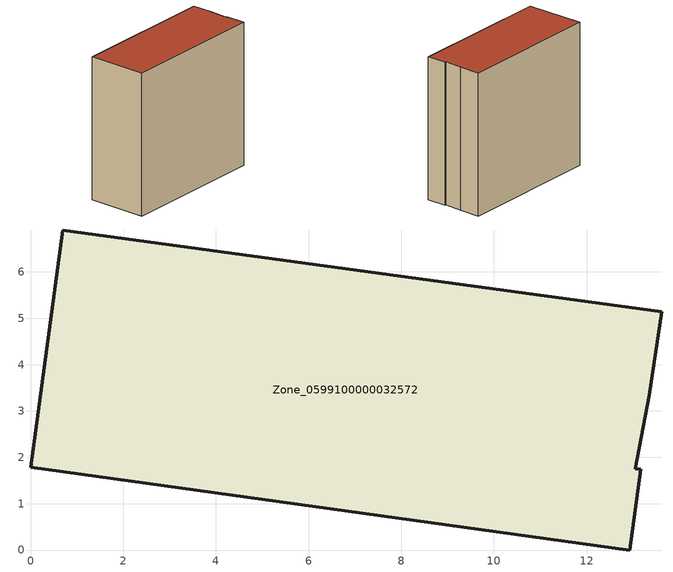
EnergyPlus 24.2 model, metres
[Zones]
Zone_0599100000032572
 floor ground (C_G): 0,1.79 0.69,6.91 13.63,5.14 13.36,3.34 13.05,1.76 13.17,1.74 12.93,0 z0
 wall outside (C_F): 0.69,6.91 0,1.79 12.93,0 13.17,1.74 13.05,1.76 13.36,3.34 13.63,5.14 0.69,6.91 z0:12.57
 roof outside (C_R): 13.36,3.34 13.63,5.14 0.69,6.91 0,1.79 12.93,0 13.17,1.74 13.05,1.76 z12.57
[BUILDING]
Pand.0599100000032572: North Axis=0; Terrain=City; Loads Convergence Tolerance Value=0.04; Temperature Convergence Tolerance Value=0.4; Solar Distribution=FullExterior; Maximum Number of Warmup Days=25; Minimum Number of Warmup Days=1
[Site:Location]
Rotterdam.The.Hague.AP_ZH_NLD Design_Conditions: Latitude=51.96; Longitude=4.45; Time Zone=1; Elevation=-4.5
[SITE:GROUNDTEMPERATURE:BUILDINGSURFACE]
18, 18, 18, 18, 18, 18, 18, 18, 18, 18, 18, 18
[MATERIAL] Thermal Absorptance=0.9; Solar Absorptance=0.7; Visible Absorptance=0.7
Name | Roughness | Thickness | Conductivity | Density | Specific Heat
G.TI.1946 | MediumSmooth | 0.15 | 1 | 540 | 1210
F.TI.1946 | Rough | 0.3 | 0.857143 | 1920 | 840
R.TI.1946 | MediumRough | 0.2 | 0.1 | 1500 | 1000
[CONSTRUCTION]
C_G: G.TI.1946
C_F: F.TI.1946
C_R: R.TI.1946
[ZONE]
Zone_0599100000032572: Type=1; Multiplier=1; Ceiling Height=Autocalculate; Volume=Autocalculate; Floor Area=autocalculate; Part of Total Floor Area=Yes
[ZONEINFILTRATION:DESIGNFLOWRATE]
Infil_Zone_0599100000032572: Zone or ZoneList or Space or SpaceList=Zone_0599100000032572; Schedule=AlwaysOn; Design Flow Rate Calculation Method=Flow/Area; Flow Rate per Floor Area=0.003; Constant Term Coefficient=1; Temperature Term Coefficient=0; Velocity Term Coefficient=0; Velocity Squared Term Coefficient=0
[HVACTEMPLATE:ZONE:IDEALLOADSAIRSYSTEM]
Zone_0599100000032572: Maximum Heating Supply Air Temperature=50; Minimum Cooling Supply Air Temperature=13; Maximum Heating Supply Air Humidity Ratio=0.0156; Minimum Cooling Supply Air Humidity Ratio=0.0077; Heating Limit=NoLimit; Cooling Limit=NoLimit; Dehumidification Control Type=ConstantSensibleHeatRatio; Cooling Sensible Heat Ratio=0.7; Dehumidification Setpoint=60; Humidification Control Type=None; Humidification Setpoint=30; Outdoor Air Method=None; Outdoor Air Flow Rate per Person=0.00944; Outdoor Air Flow Rate per Zone Floor Area=0; Outdoor Air Flow Rate per Zone=0; Demand Controlled Ventilation Type=None; Outdoor Air Economizer Type=NoEconomizer; Heat Recovery Type=None; Sensible Heat Recovery Effectiveness=0.7; Latent Heat Recovery Effectiveness=0.65
[ZONECONTROL:THERMOSTAT]
ThermostatControl_Zone_0599100000032572: Zone or ZoneList=Zone_0599100000032572; Control Type Schedule=DualSetpointControlType; Control 1=Thermostat_Zone_0599100000032572; Temperature Difference Between Cutout And Setpoint=0
[THERMOSTATSETPOINT:DUALSETPOINT]
Thermostat_Zone_0599100000032572: Heating Setpoint Temperature Schedule=HeatingSetpoint_Zone_0599100000032572; Cooling Setpoint Temperature Schedule=CoolingSetpoint_Zone_0599100000032572
[SCHEDULE:COMPACT]
HeatingSetpoint_Zone_0599100000032572: Through: 12/31, For: AllDays, Until: 24:00, 21
CoolingSetpoint_Zone_0599100000032572: Through: 12/31, For: AllDays, Until: 24:00, 24
DualSetpointControlType: Through: 12/31, For: AllDays, Until: 24:00, 4
AlwaysOn: Through: 12/31, For: AllDays, Until: 24:00, 1
